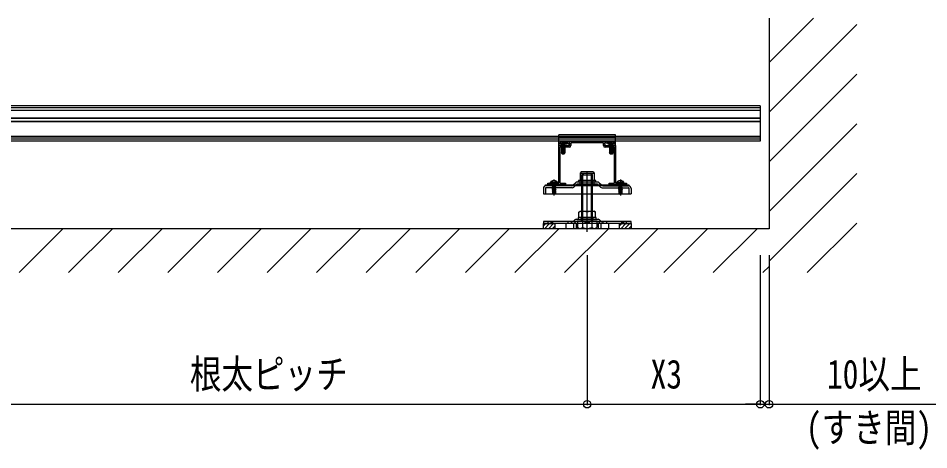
# Model space of a CAD drawing. Units: millimetres, scale not verified. Extents: x -4205 to 4205, y -2970 to 2970.
# Drawn here: x 1895 to 2934, y -942 to -450 of the extents above; entities that cross this region are included whole.
import ezdxf
from ezdxf.enums import TextEntityAlignment as Align

# ---------------------------------------------------------------- set-up
doc = ezdxf.new("R2010")
doc.units = ezdxf.units.MM
doc.header["$LTSCALE"] = 20
for name, color, linetype in [('0-3_YKK_11', 7, 'Continuous'), ('0-4_YKK_12', 2, 'Continuous'), ('0-5_YKK_13', 4, 'Continuous'), ('0-6_YKK_D', 6, 'Continuous'), ('0-8_YSS_K', 3, 'Continuous')]:
    doc.layers.add(name, color=color, linetype=linetype)
doc.styles.add('ＭＳ ゴシック', font='')
doc.styles.get('ＭＳ ゴシック').set_extended_font_data('MS Gothic')

msp = doc.modelspace()

# ---------------------------------------------------------------- linework, layer by layer
at = {"layer": '0-3_YKK_11'}
for points in [[(2523.4, -597), (2512.9, -597), (2512.9, -638), (2519.1, -638), (2519.1, -640), (2499.1, -640), (2499.1, -638), (2511.6, -638), (2511.6, -595), (2524.1, -595), (2524.1, -594.52), (2523.99, -594.29), (2523.99, -593.51), (2524.1, -593.28), (2524.1, -592), (2522.9, -592), (2522.6, -592.3), (2521.6, -592.3), (2521.6, -590)], [(2521.6, -590), (2566.4, -590), (2566.4, -592.3), (2565.4, -592.3), (2565.1, -592), (2563.9, -592), (2563.9, -593.28), (2564.01, -593.51), (2564.01, -594.29), (2563.9, -594.52), (2563.9, -595), (2576.4, -595), (2576.4, -638), (2588.9, -638), (2588.9, -640), (2568.9, -640), (2568.9, -638), (2575.1, -638), (2575.1, -597), (2564.6, -597)], [(2562.6, -595), (2562.6, -592), (2525.4, -592), (2525.4, -595)]]:
    msp.add_lwpolyline(points, dxfattribs=at)
for centre, start, end in [((2523.4, -595), 270.00001, 359.99999), ((2564.6, -595), 180.00001, 269.99999)]:
    msp.add_arc(centre, 2, start, end, dxfattribs=at)
at = {"layer": '0-4_YKK_12'}
for p, q in [((2741.5, -550), (946.5, -550)), ((2741.5, -550), (2741.5, -590)), ((2741.5, -552), (946.5, -552)), ((2741.5, -555), (946.5, -555)), ((2741.5, -564), (946.5, -564)), ((2741.5, -564.13), (946.5, -564.13)), ((2741.5, -567.62), (946.5, -567.62)), ((2741.5, -568), (946.5, -568)), ((2741.5, -585), (946.5, -585)), ((946.5, -585.3), (2741.5, -585.3)), ((2741.5, -585.38), (946.5, -585.38)), ((2741.5, -588), (946.5, -588)), ((2741.5, -590), (946.5, -590))]:
    msp.add_line(p, q, dxfattribs=at)
at = {"layer": '0-5_YKK_13'}
for p, q in [((2576.4, -582.8), (2511.6, -582.8)), ((2511.6, -585.41), (2511.6, -582.8)), ((2511.6, -585.48), (2511.6, -585.41)), ((2511.6, -585.5), (2511.6, -585.48)), ((2511.6, -585.5), (2576.4, -585.5)), ((2511.6, -592.5), (2511.6, -585.5)), ((2514.53, -590.72), (2515.46, -592.59)), ((2516.6, -589.3), (2516.6, -605.26)), ((2516.6, -597), (2516.6, -590.8)), ((2518.68, -590.72), (2517.75, -592.59)), ((2521.4, -589.7), (2568.6, -589.7)), ((2521.4, -592.5), (2521.4, -589.7)), ((2568.6, -589.7), (2568.6, -592.5)), ((2569.33, -590.72), (2570.26, -592.59)), ((2571.4, -589.3), (2571.4, -605.26)), ((2571.4, -597), (2571.4, -590.8)), ((2573.48, -590.72), (2572.55, -592.59)), ((2576.4, -585.41), (2576.4, -582.8)), ((2576.4, -585.48), (2576.4, -585.41)), ((2576.4, -585.5), (2576.4, -585.48)), ((2576.4, -592.5), (2576.4, -585.5)), ((2511.6, -592.8), (2511.6, -592.5)), ((2523.6, -592.8), (2511.6, -592.8)), ((2511.6, -593.8), (2511.6, -592.8)), ((2511.6, -594), (2511.6, -593.8)), ((2512.62, -592.8), (2520.58, -592.8)), ((2514.6, -594.2), (2514.74, -593.39)), ((2518.6, -594.2), (2514.6, -594.2)), ((2514.6, -594.2), (2514.6, -603.4)), ((2514.98, -594.2), (2514.74, -593.18)), ((2514.98, -594.2), (2514.98, -604.16)), ((2515.46, -592.59), (2516.6, -593.2)), ((2517.75, -592.59), (2516.6, -593.2)), ((2518.22, -594.2), (2518.46, -593.18)), ((2518.22, -594.2), (2518.22, -604.16)), ((2518.6, -594.2), (2518.46, -593.39)), ((2518.6, -594.2), (2518.6, -603.4)), ((2521.4, -592.8), (2521.4, -592.5)), ((2523.6, -593.8), (2523.6, -592.8)), ((2523.6, -594), (2523.6, -593.8)), ((2523.6, -595), (2523.6, -594)), ((2567.42, -592.8), (2575.38, -592.8)), ((2568.6, -592.5), (2568.6, -592.8)), ((2568.6, -593.8), (2568.6, -594)), ((2568.6, -594), (2568.6, -595)), ((2576.4, -595), (2568.6, -595)), ((2569.4, -594.2), (2569.54, -593.39)), ((2573.4, -594.2), (2569.4, -594.2)), ((2569.4, -594.2), (2569.4, -603.4)), ((2569.78, -594.2), (2569.54, -593.18)), ((2569.78, -594.2), (2569.78, -604.16)), ((2570.26, -592.59), (2571.4, -593.2)), ((2572.55, -592.59), (2571.4, -593.2)), ((2573.02, -594.2), (2573.26, -593.18)), ((2573.02, -594.2), (2573.02, -604.16)), ((2573.4, -594.2), (2573.26, -593.39)), ((2573.4, -594.2), (2573.4, -603.4)), ((2576.4, -592.8), (2576.4, -592.5)), ((2576.4, -594), (2576.4, -593.8)), ((2576.4, -595), (2576.4, -594)), ((2518.6, -603.4), (2514.6, -603.4)), ((2515.3, -604.8), (2514.6, -603.4)), ((2517.9, -604.8), (2515.3, -604.8)), ((2518.6, -603.4), (2517.9, -604.8)), ((2573.4, -603.4), (2569.4, -603.4)), ((2570.1, -604.8), (2569.4, -603.4)), ((2572.7, -604.8), (2570.1, -604.8)), ((2573.4, -603.4), (2572.7, -604.8)), ((2536.05, -626.65), (2551.95, -626.65)), ((2551, -625), (2537, -625)), ((2544, -693.65), (2544, -624.41)), ((2551, -625), (2551.95, -626.65)), ((2551.95, -626.65), (2551.95, -634.8)), ((2494, -644), (2494, -650)), ((2496.3, -643.8), (2496.3, -650)), ((2527, -643.3), (2496.8, -643.3)), ((2526.05, -641), (2497, -641)), ((2502.1, -637.5), (2502.24, -636.7)), ((2510.1, -637.5), (2502.1, -637.5)), ((2502.1, -637.5), (2502.19, -638)), ((2510.01, -638), (2502.19, -638)), ((2504, -638.65), (2507.6, -638.05)), ((2507.6, -638.15), (2504, -638.75)), ((2504, -638.65), (2504.55, -638.33)), ((2504, -638.65), (2504, -638.75)), ((2504, -638.65), (2504, -638.75)), ((2504, -638.75), (2504.55, -639.07)), ((2504, -640.05), (2508.2, -639.35)), ((2508.2, -639.45), (2504, -640.15)), ((2504, -640.05), (2504.55, -639.73)), ((2504, -640.05), (2504, -640.15)), ((2504, -640.15), (2504.55, -640.47)), ((2504, -641.45), (2508.2, -640.75)), ((2508.2, -640.85), (2504, -641.55)), ((2504, -641.45), (2504.55, -641.13)), ((2504, -641.45), (2504, -641.55)), ((2504, -641.55), (2504.55, -641.87)), ((2504, -642.85), (2508.2, -642.15)), ((2508.2, -642.25), (2504, -642.95)), ((2504, -642.85), (2504.55, -642.53)), ((2504, -642.85), (2504, -642.95)), ((2504, -642.95), (2504.55, -643.27)), ((2504, -644.25), (2508.2, -643.55)), ((2508.2, -643.65), (2504, -644.35)), ((2504, -644.25), (2504.55, -643.93)), ((2507.6, -638.05), (2504.55, -638.33)), ((2504.55, -639.07), (2507.6, -638.15)), ((2504.55, -638.2), (2504.55, -638.33)), ((2507.65, -639.03), (2504.55, -639.73)), ((2504.55, -639.07), (2504.55, -639.73)), ((2507.65, -639.77), (2504.55, -640.47)), ((2507.65, -640.43), (2504.55, -641.13)), ((2504.55, -640.47), (2504.55, -641.13)), ((2507.65, -641.83), (2504.55, -642.53)), ((2504.55, -641.87), (2504.55, -642.53)), ((2507.65, -643.23), (2504.55, -643.93)), ((2504.55, -643.27), (2504.55, -643.93)), ((2506.1, -633.8), (2506.1, -652.11)), ((2507.6, -638.05), (2507.6, -638.15)), ((2507.65, -638.2), (2507.65, -639.03)), ((2508.2, -639.35), (2507.65, -639.03)), ((2508.2, -639.45), (2507.65, -639.77)), ((2507.65, -639.77), (2507.65, -640.43)), ((2508.2, -640.75), (2507.65, -640.43)), ((2507.65, -641.17), (2507.65, -641.83)), ((2508.2, -642.15), (2507.65, -641.83)), ((2507.65, -642.57), (2507.65, -643.23)), ((2508.2, -643.55), (2507.65, -643.23)), ((2507.65, -643.97), (2507.65, -644.63)), ((2508.2, -639.35), (2508.2, -639.45)), ((2508.2, -640.75), (2508.2, -640.85)), ((2508.2, -642.15), (2508.2, -642.25)), ((2508.2, -643.55), (2508.2, -643.65)), ((2510.1, -637.5), (2509.96, -636.7)), ((2510.1, -637.5), (2510.01, -638)), ((2526, -640), (2526, -641)), ((2527.67, -640.33), (2530.53, -637.47)), ((2528.63, -642.63), (2531.48, -639.77)), ((2555.85, -636.8), (2532.15, -636.8)), ((2554.89, -639.1), (2533.11, -639.1)), ((2534, -636.3), (2534, -635.3)), ((2534.2, -639.1), (2553.8, -639.1)), ((2534.2, -640.8), (2553.8, -640.8)), ((2553.5, -634.8), (2534.5, -634.8)), ((2553.5, -636.8), (2534.5, -636.8)), ((2536.05, -639.1), (2536.05, -634.8)), ((2551.95, -639.1), (2551.95, -634.8)), ((2554, -636.3), (2554, -635.3)), ((2559.37, -642.63), (2556.52, -639.77)), ((2560.33, -640.33), (2557.47, -637.47)), ((2561, -643.3), (2591.2, -643.3)), ((2561.95, -641), (2591, -641)), ((2562, -640), (2562, -641)), ((2577.9, -637.5), (2578.04, -636.7)), ((2585.9, -637.5), (2577.9, -637.5)), ((2577.9, -637.5), (2577.99, -638)), ((2585.81, -638), (2577.99, -638)), ((2579.8, -638.65), (2583.4, -638.05)), ((2583.4, -638.15), (2579.8, -638.75)), ((2579.8, -638.65), (2580.35, -638.33)), ((2579.8, -638.65), (2579.8, -638.75)), ((2579.8, -638.65), (2579.8, -638.75)), ((2579.8, -638.75), (2580.35, -639.07)), ((2579.8, -640.05), (2584, -639.35)), ((2584, -639.45), (2579.8, -640.15)), ((2579.8, -640.05), (2580.35, -639.73)), ((2579.8, -640.05), (2579.8, -640.15)), ((2579.8, -640.15), (2580.35, -640.47)), ((2579.8, -641.45), (2584, -640.75)), ((2584, -640.85), (2579.8, -641.55)), ((2579.8, -641.45), (2580.35, -641.13)), ((2579.8, -641.45), (2579.8, -641.55)), ((2579.8, -641.55), (2580.35, -641.87)), ((2579.8, -642.85), (2584, -642.15)), ((2584, -642.25), (2579.8, -642.95)), ((2579.8, -642.85), (2580.35, -642.53)), ((2579.8, -642.85), (2579.8, -642.95)), ((2579.8, -642.95), (2580.35, -643.27)), ((2579.8, -644.25), (2584, -643.55)), ((2584, -643.65), (2579.8, -644.35)), ((2579.8, -644.25), (2580.35, -643.93)), ((2583.4, -638.05), (2580.35, -638.33)), ((2580.35, -639.07), (2583.4, -638.15)), ((2580.35, -638.2), (2580.35, -638.33)), ((2583.45, -639.03), (2580.35, -639.73)), ((2580.35, -639.07), (2580.35, -639.73)), ((2583.45, -639.77), (2580.35, -640.47)), ((2583.45, -640.43), (2580.35, -641.13)), ((2580.35, -640.47), (2580.35, -641.13)), ((2583.45, -641.83), (2580.35, -642.53)), ((2580.35, -641.87), (2580.35, -642.53)), ((2583.45, -643.23), (2580.35, -643.93)), ((2580.35, -643.27), (2580.35, -643.93)), ((2581.9, -633.8), (2581.9, -652.11)), ((2583.4, -638.05), (2583.4, -638.15)), ((2583.45, -638.2), (2583.45, -639.03)), ((2584, -639.35), (2583.45, -639.03)), ((2584, -639.45), (2583.45, -639.77)), ((2583.45, -639.77), (2583.45, -640.43)), ((2584, -640.75), (2583.45, -640.43)), ((2583.45, -641.17), (2583.45, -641.83)), ((2584, -642.15), (2583.45, -641.83)), ((2583.45, -642.57), (2583.45, -643.23)), ((2584, -643.55), (2583.45, -643.23)), ((2583.45, -643.97), (2583.45, -644.63)), ((2584, -639.35), (2584, -639.45)), ((2584, -640.75), (2584, -640.85)), ((2584, -642.15), (2584, -642.25)), ((2584, -643.55), (2584, -643.65)), ((2585.9, -637.5), (2585.76, -636.7)), ((2585.9, -637.5), (2585.81, -638)), ((2591.7, -643.8), (2591.7, -650)), ((2594, -644), (2594, -650)), ((2494, -650), (2594, -650)), ((2504, -644.25), (2504, -644.35)), ((2504, -644.35), (2504.55, -644.67)), ((2504, -645.65), (2508.2, -644.95)), ((2508.2, -645.05), (2504, -645.75)), ((2504, -645.65), (2504.55, -645.33)), ((2504, -645.65), (2504, -645.75)), ((2504, -645.75), (2504.55, -646.07)), ((2506.78, -646.51), (2504.2, -646.93)), ((2504.2, -646.93), (2504.55, -646.73)), ((2504.4, -647.03), (2504.2, -646.93)), ((2504.4, -647.03), (2504.4, -649.45)), ((2506.64, -647.1), (2504.4, -647.1)), ((2505.35, -648.65), (2504.4, -649.45)), ((2505.95, -651), (2504.4, -649.45)), ((2507.65, -644.63), (2504.55, -645.33)), ((2504.55, -644.67), (2504.55, -645.33)), ((2507.01, -645.51), (2504.55, -646.07)), ((2504.55, -646.07), (2504.55, -646.73)), ((2506.85, -646.21), (2504.55, -646.73)), ((2506.72, -646.78), (2505.05, -647.1)), ((2506.1, -649.49), (2505.95, -651)), ((2505.95, -651), (2506.25, -651)), ((2506.1, -649.49), (2506.1, -651)), ((2507.43, -645.38), (2506.25, -650.58)), ((2507.5, -649.33), (2506.25, -650.58)), ((2506.25, -651), (2507.8, -649.45)), ((2506.25, -650.58), (2506.25, -651)), ((2507.5, -645.55), (2507.5, -649.33)), ((2507.65, -646.03), (2507.5, -646.07)), ((2508.1, -646.29), (2507.5, -646.39)), ((2508.1, -646.51), (2507.5, -646.62)), ((2507.8, -647.1), (2507.5, -647.1)), ((2507.8, -649.45), (2507.5, -649.33)), ((2508.2, -644.95), (2507.65, -644.63)), ((2507.65, -645.37), (2507.65, -646.03)), ((2508.1, -646.29), (2507.65, -646.03)), ((2507.8, -646.68), (2507.8, -649.45)), ((2508.1, -646.29), (2508.1, -646.51)), ((2508.2, -644.95), (2508.2, -645.05)), ((2579.8, -644.25), (2579.8, -644.35)), ((2579.8, -644.35), (2580.35, -644.67)), ((2579.8, -645.65), (2584, -644.95)), ((2584, -645.05), (2579.8, -645.75)), ((2579.8, -645.65), (2580.35, -645.33)), ((2579.8, -645.65), (2579.8, -645.75)), ((2579.8, -645.75), (2580.35, -646.07)), ((2582.58, -646.51), (2580, -646.93)), ((2580, -646.93), (2580.35, -646.73)), ((2580.2, -647.03), (2580, -646.93)), ((2580.2, -647.03), (2580.2, -649.45)), ((2582.44, -647.1), (2580.2, -647.1)), ((2581.15, -648.65), (2580.2, -649.45)), ((2581.75, -651), (2580.2, -649.45)), ((2583.45, -644.63), (2580.35, -645.33)), ((2580.35, -644.67), (2580.35, -645.33)), ((2582.81, -645.51), (2580.35, -646.07)), ((2580.35, -646.07), (2580.35, -646.73)), ((2582.65, -646.21), (2580.35, -646.73)), ((2582.52, -646.78), (2580.85, -647.1)), ((2581.9, -649.49), (2581.75, -651)), ((2581.75, -651), (2582.05, -651)), ((2581.9, -649.49), (2581.9, -651)), ((2583.23, -645.38), (2582.05, -650.58)), ((2583.3, -649.33), (2582.05, -650.58)), ((2582.05, -651), (2583.6, -649.45)), ((2582.05, -650.58), (2582.05, -651)), ((2583.3, -645.55), (2583.3, -649.33)), ((2583.45, -646.03), (2583.3, -646.07)), ((2583.9, -646.29), (2583.3, -646.39)), ((2583.9, -646.51), (2583.3, -646.62)), ((2583.6, -647.1), (2583.3, -647.1)), ((2583.6, -649.45), (2583.3, -649.33)), ((2584, -644.95), (2583.45, -644.63)), ((2583.45, -645.37), (2583.45, -646.03)), ((2583.9, -646.29), (2583.45, -646.03)), ((2583.6, -646.68), (2583.6, -649.45)), ((2583.9, -646.29), (2583.9, -646.51)), ((2584, -644.95), (2584, -645.05)), ((2535.97, -670.1), (2552.03, -670.1)), ((2544, -676.25), (2544, -670.95)), ((2544, -676.25), (2544, -670.95)), ((2494, -681.7), (2494, -684)), ((2594, -681.7), (2494, -681.7)), ((2594, -684), (2494, -684)), ((2499.25, -681.7), (2499.25, -684)), ((2502.65, -681.7), (2502.65, -684)), ((2503.46, -681.7), (2503.46, -684)), ((2504.75, -684), (2504.75, -681.7)), ((2544, -684), (2507, -684)), ((2507, -684), (2507, -690)), ((2519.5, -684), (2519.5, -690)), ((2521.75, -681.7), (2521.75, -684)), ((2526.25, -684), (2526.25, -681.7)), ((2528.5, -684), (2528.5, -690)), ((2528.67, -681.03), (2529.83, -679.87)), ((2529.63, -683.33), (2530.78, -682.17)), ((2531.45, -679.2), (2556.55, -679.2)), ((2531.5, -684), (2531.5, -690)), ((2532.41, -681.5), (2555.59, -681.5)), ((2534.5, -676.25), (2535.97, -677.1)), ((2535.97, -677.1), (2552.03, -677.1)), ((2537.5, -681.5), (2537.5, -679.2)), ((2537.9, -677.1), (2537.9, -679.2)), ((2538.52, -681.5), (2538.52, -688.65)), ((2541.25, -681.7), (2541.25, -684)), ((2541.75, -681.7), (2541.75, -684)), ((2543.27, -681.7), (2543.27, -684)), ((2581, -684), (2544, -684)), ((2544.69, -681.7), (2544.69, -684)), ((2546.25, -684), (2546.25, -681.7)), ((2546.75, -684), (2546.75, -681.7)), ((2549.48, -681.5), (2549.48, -688.65)), ((2550.1, -677.1), (2550.1, -679.2)), ((2550.5, -681.5), (2550.5, -679.2)), ((2553.5, -676.25), (2552.03, -677.1)), ((2554.97, -681.5), (2554.97, -688.65)), ((2556.5, -684), (2556.5, -690)), ((2558.37, -683.33), (2557.22, -682.17)), ((2559.33, -681.03), (2558.17, -679.87)), ((2559.5, -684), (2559.5, -690)), ((2561.75, -681.7), (2561.75, -684)), ((2562.18, -684), (2562.18, -684)), ((2562.18, -684), (2562.18, -684)), ((2566.25, -684), (2566.25, -681.7)), ((2568.5, -684), (2568.5, -690)), ((2581, -690), (2581, -684)), ((2583.25, -681.7), (2583.25, -684)), ((2584.54, -681.7), (2584.54, -684)), ((2585.35, -681.7), (2585.35, -684)), ((2588.75, -684), (2588.75, -681.7)), ((2594, -684), (2594, -681.7)), ((2544, -690), (2507, -690)), ((2534.5, -689.5), (2533.03, -688.65)), ((2534.5, -689.5), (2553.5, -689.5)), ((2581, -690), (2544, -690)), ((2553.5, -689.5), (2554.97, -688.65))]:
    msp.add_line(p, q, dxfattribs=at)
for points in [[(2523.6, -595), (2511.6, -595), (2511.6, -594)], [(2576.4, -593.8), (2576.4, -592.8), (2568.6, -592.8), (2568.6, -593.8)], [(2537, -625), (2536.05, -626.65), (2536.05, -634.8)], [(2538, -628.5), (2540, -626.5), (2548, -626.5)], [(2538, -628.5), (2550, -628.5), (2548, -626.5)], [(2538, -681.5), (2538, -645), (2538, -628.5)], [(2538.95, -681.5), (2538.95, -645), (2538.95, -627.55)], [(2549.05, -681.5), (2549.05, -645), (2549.05, -627.55)], [(2550, -681.5), (2550, -645), (2550, -628.5)], [(2503.8, -635.52), (2504.95, -637.84), (2506.1, -638.45)], [(2508.2, -640.85), (2507.65, -641.17), (2504.55, -641.87)], [(2508.2, -642.25), (2507.65, -642.57), (2504.55, -643.27)], [(2508.2, -643.65), (2507.65, -643.97), (2504.55, -644.67)], [(2508.4, -635.52), (2507.24, -637.84), (2506.1, -638.45)], [(2579.6, -635.52), (2580.76, -637.84), (2581.9, -638.45)], [(2584, -640.85), (2583.45, -641.17), (2580.35, -641.87)], [(2584, -642.25), (2583.45, -642.57), (2580.35, -643.27)], [(2584, -643.65), (2583.45, -643.97), (2580.35, -644.67)], [(2584.2, -635.52), (2583.05, -637.84), (2581.9, -638.45)], [(2507.01, -645.49), (2506.1, -649.49), (2505.35, -648.65), (2505.2, -647.1)], [(2508.2, -645.05), (2507.65, -645.37), (2507.46, -645.41)], [(2508.1, -646.51), (2507.65, -646.77), (2507.5, -646.8)], [(2582.81, -645.49), (2581.9, -649.49), (2581.15, -648.65), (2581, -647.1)], [(2584, -645.05), (2583.45, -645.37), (2583.26, -645.41)], [(2583.9, -646.51), (2583.45, -646.77), (2583.3, -646.8)], [(2534.5, -676.25), (2534.5, -670.95), (2535.97, -670.1)], [(2553.5, -676.25), (2553.5, -670.95), (2552.03, -670.1)], [(2554.97, -681.5), (2533.03, -681.5), (2533.03, -688.65)], [(2533.7, -677.1), (2533.7, -679.2), (2554.3, -679.2)], [(2554.3, -679.2), (2554.3, -677.1), (2533.7, -677.1)]]:
    msp.add_lwpolyline(points, dxfattribs=at)
msp.add_lwpolyline([(2496.5, -640), (2591.5, -640), (2591.5, -641), (2496.5, -641)], close=True, dxfattribs=at)
for centre, radius, start, end in [((2516.6, -595.6), 5.3, 37.71409, 142.28591), ((2571.4, -595.6), 5.3, 37.71409, 142.28591), ((2512.62, -592.53), 0.274, 142.28591, 270), ((2514.25, -593.3), 0.5, 349.90904, 90), ((2518.95, -593.3), 0.5, 90, 190.09096), ((2520.58, -592.53), 0.274, 270, 37.71409), ((2567.42, -592.53), 0.274, 142.28591, 270), ((2569.05, -593.3), 0.5, 349.90904, 90), ((2573.75, -593.3), 0.5, 90, 190.09096), ((2575.38, -592.53), 0.274, 270, 37.71409), ((2497, -644), 3, 90, 180), ((2496.8, -643.8), 0.5, 90, 180), ((2503.13, -636.85), 0.9, 122.05588, 170), ((2506.1, -641.6), 6.5, 57.94412, 122.05588), ((2504.35, -638.2), 0.2, 0, 90), ((2507.85, -638.2), 0.2, 90, 180), ((2509.07, -636.85), 0.9, 10, 57.94412), ((2526.05, -638.7), 2.3, 270, 315), ((2527, -641), 2.3, 270, 315), ((2532.15, -639.1), 2.3, 90, 135), ((2533.11, -641.4), 2.3, 90, 135), ((2534.2, -639.95), 0.85, 90, 270), ((2534.5, -635.3), 0.5, 90, 180), ((2534.5, -636.3), 0.5, 180, 270), ((2553.5, -635.3), 0.5, 0, 90), ((2553.5, -636.3), 0.5, 270, 0), ((2553.8, -639.95), 0.85, 270, 90), ((2554.89, -641.4), 2.3, 45, 90), ((2555.85, -639.1), 2.3, 45, 90), ((2561, -641), 2.3, 225, 270), ((2561.95, -638.7), 2.3, 225, 270), ((2578.93, -636.85), 0.9, 122.05588, 170), ((2581.9, -641.6), 6.5, 57.94412, 122.05588), ((2580.15, -638.2), 0.2, 0, 90), ((2583.65, -638.2), 0.2, 90, 180), ((2584.87, -636.85), 0.9, 10, 57.94412), ((2591, -644), 3, 0, 90), ((2591.2, -643.8), 0.5, 0, 90), ((2507.25, -645.55), 0.248, 0, 167.19096), ((2583.05, -645.55), 0.248, 0, 167.19096), ((2539.25, -683.5), 13.42, 69.27356, 110.72644), ((2548.75, -683.5), 13.42, 69.27356, 110.72644), ((2527.05, -679.4), 2.3, 270, 315), ((2528, -681.7), 2.3, 270, 315), ((2531.45, -681.5), 2.3, 90, 135), ((2532.41, -683.8), 2.3, 90, 135), ((2539.25, -663.7), 13.42, 249.27356, 290.72644), ((2548.75, -663.7), 13.42, 249.27356, 290.72644), ((2555.59, -683.8), 2.3, 45, 90), ((2556.55, -681.5), 2.3, 45, 90), ((2560, -681.7), 2.3, 225, 270), ((2560.95, -679.4), 2.3, 225, 270), ((2535.77, -684.64), 4.86, 235.61575, 304.38425), ((2544, -671.35), 18.15, 252.41205, 287.58795), ((2552.23, -684.64), 4.86, 235.61575, 304.38425)]:
    msp.add_arc(centre, radius, start, end, dxfattribs=at)
at = {"layer": '0-6_YKK_D'}
for p, q in [((2544, -720), (2544, -891)), ((2544, -720), (2544, -891)), ((2741.5, -720), (2741.5, -891)), ((2741.5, -720), (2741.5, -891)), ((2751.5, -720), (2751.5, -891)), ((1844, -890), (2544, -890)), ((2544, -890), (2741.5, -890)), ((2741.5, -890), (2724.5, -890)), ((2741.5, -890), (2751.5, -890)), ((2751.5, -890), (2983.9, -890))]:
    msp.add_line(p, q, dxfattribs=at)
for centre in [(2544, -890), (2544, -890), (2741.5, -890), (2741.5, -890), (2751.5, -890)]:
    msp.add_circle(centre, 4.25, dxfattribs=at)
at = {"layer": '0-8_YSS_K'}
for p, q in [((2751.5, -450), (2751.5, -690)), ((2751.5, -500.65), (2802.15, -450)), ((2751.5, -557.22), (2851.5, -457.22)), ((2751.5, -613.79), (2851.5, -513.79)), ((2751.5, -670.35), (2851.5, -570.35)), ((2751.5, -726.92), (2851.5, -626.92)), ((2494, -686.71), (2496.71, -684)), ((2495.2, -690), (2501.2, -684)), ((2499.69, -690), (2505.69, -684)), ((2581, -686.71), (2583.71, -684)), ((2582.2, -690), (2588.2, -684)), ((2586.69, -690), (2592.69, -684)), ((2794.99, -740), (2851.5, -683.49)), ((2751.5, -690), (902.5, -690)), ((1895.93, -740), (1945.93, -690)), ((1952.5, -740), (2002.5, -690)), ((2009.07, -740), (2059.07, -690)), ((2065.64, -740), (2115.64, -690)), ((2122.21, -740), (2172.21, -690)), ((2178.77, -740), (2228.77, -690)), ((2235.34, -740), (2285.34, -690)), ((2291.91, -740), (2341.91, -690)), ((2348.48, -740), (2398.48, -690)), ((2405.05, -740), (2455.05, -690)), ((2461.62, -740), (2511.62, -690)), ((2504.18, -690), (2507, -687.18)), ((2518.19, -740), (2568.19, -690)), ((2574.75, -740), (2624.75, -690)), ((2591.18, -690), (2594, -687.18)), ((2631.32, -740), (2681.32, -690)), ((2687.89, -740), (2737.89, -690)), ((2744.46, -740), (2751.5, -732.96))]:
    msp.add_line(p, q, dxfattribs=at)
for points in [[(2494, -684), (2507, -684), (2507, -690), (2494, -690)], [(2581, -684), (2594, -684), (2594, -690), (2581, -690)]]:
    msp.add_lwpolyline(points, close=True, dxfattribs=at)

# ---------------------------------------------------------------- texts
at = {"layer": '0-6_YKK_D', "style": 'ＭＳ ゴシック', "width": 0.8}
for s, p in [('根太ピッチ', (2090.8, -882)), ('X3', (2616.35, -882)), ('10以上', (2817.5, -882)), ('(すき間)', (2793.5, -943))]:
    msp.add_text(s, height=32.99, dxfattribs=at).set_placement(p, align=Align.BOTTOM_LEFT)

doc.saveas('drawing.dxf')
